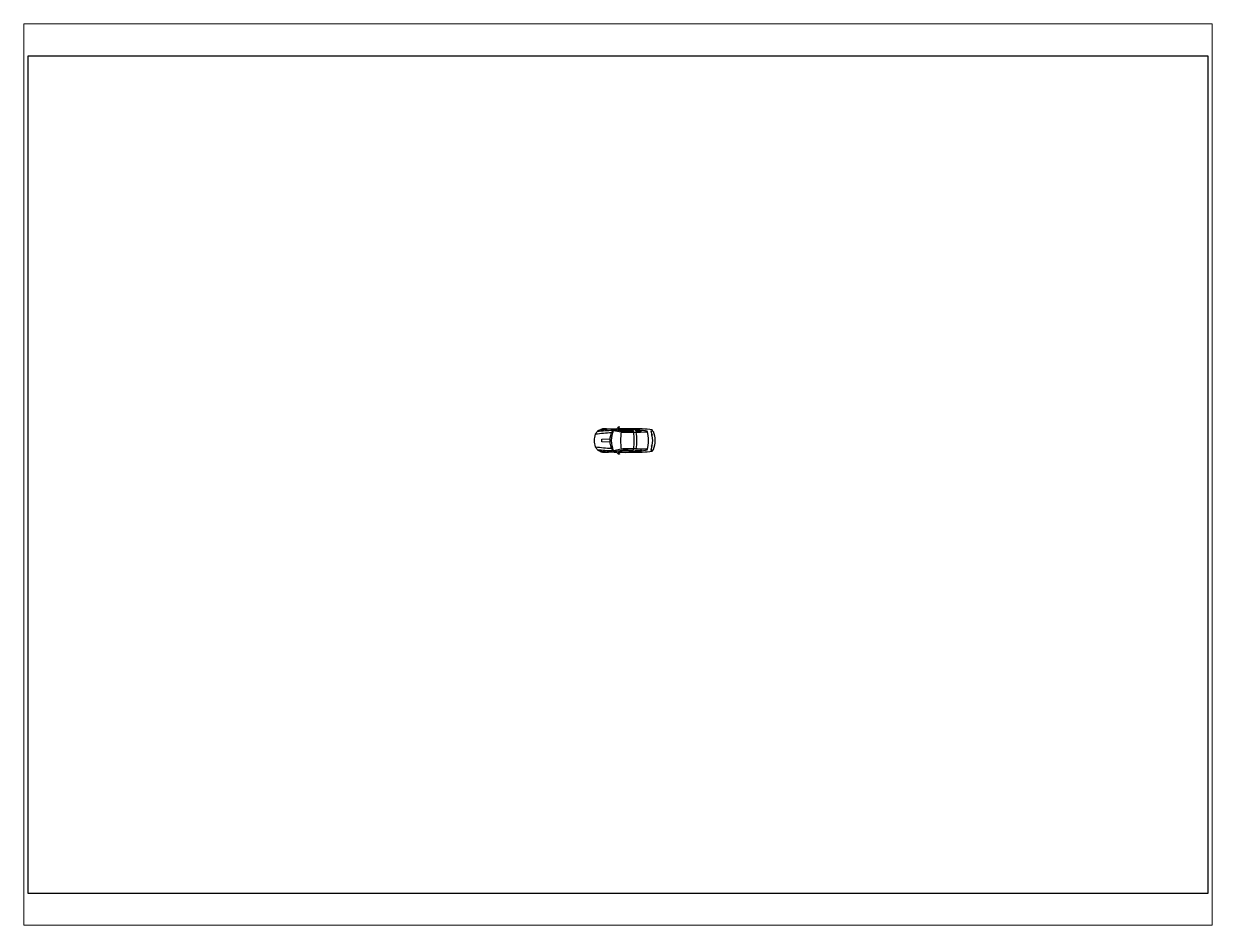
# Paper-space layout 'Layout1' of a CAD drawing. Header units: millimetres. Extents: x 26 to 231, y 20 to 176.
# The model-space entities are those that its viewports show. They can reach past a viewport. Long polylines and large blocks are cut down to what shows.
import ezdxf

# ---------------------------------------------------------------- set-up
doc = ezdxf.new("R2010")
doc.units = ezdxf.units.MM
doc.layers.add('Layer1', color=30, linetype='Continuous', lineweight=30)

# ---------------------------------------------------------------- blocks, each defined once
blk = doc.blocks.new('car')
for points in [[(-1.51, 2.56), (-1.56, 2.77), (-1.32, 3.36), (-1.28, 3.37), (-1.29, 3.43), (-1.48, 3.41, 0.209835), (-1.66, 3.31, 0.018922), (-2.11, 2.66, 2.522216)], [(-2.97, -2.51, -0.133686), (-3.63, 0, -0.133686), (-2.97, 2.51, 0.030848), (-6.84, 2.24, 0.059283), (-7.34, 1.58, 0.06592), (-7.64, 0, 0.06592), (-7.34, -1.58, 0.059283), (-6.84, -2.24, 0.030848), (-2.97, -2.51, 0.214937), (-2.56, -2.69), (-2.57, -2.89, 0.003343), (-1.94, -2.92)], [(-3.24, 1.95, 0.021273), (-7.34, 1.58)], [(-2.1, 2.68), (-2.21, 2.68, 0.031697), (-2.56, 2.69), (-2.57, 2.89, 0.019899), (-6.09, 2.65, 0.234921), (-6.84, 2.24)], [(-3.56, 2.85, 0.055015), (-5.52, 2.91, 0.100455), (-6.12, 2.65)], [(5.78, -2.19, -0.001739), (2.3, -2.09), (0.07, -2.1, 0.034291), (-0.87, -2.17), (-2.78, -2.56, -0.077013), (-3.23, 0, -0.077013), (-2.78, 2.56), (-0.87, 2.17, 0.034291), (0.07, 2.1), (2.3, 2.09, -0.001739), (5.78, 2.19)], [(-2.56, 2.69, 0.214937), (-2.97, 2.51)], [(-1.94, 2.92, 0.003343), (-2.57, 2.89)], [(-2.21, 2.68), (-0.67, 2.41, 0.02365), (-0.06, 2.34), (0.91, 2.33), (2.22, 2.38)], [(-1.54, 2.68), (1.92, 2.69), (1.96, 2.67, -0.219494), (2.3, 2.14, -0.008517), (2.33, 0, -0.008517), (2.3, -2.14, -0.219494), (1.96, -2.67), (1.92, -2.69), (-1.54, -2.68)], [(7.1, 2.4, 0.01214), (6.98, 2.71, 0.035412), (1.98, 2.94, 0.018203), (-1.49, 2.94)], [(-0.84, 2.17, 0.033447), (-1, 0, 0.033447), (-0.84, -2.17)], [(1.92, -2.69, 0.045054), (5.74, -2.37, 0.06692), (6.07, 0, 0.06692), (5.74, 2.37, 0.045054), (1.92, 2.69)], [(2.66, 2.68), (2.88, 2.46, 0.148691), (2.93, 2.43), (4.26, 2.44, 0.536975), (4.29, 2.48), (4.26, 2.52, 0.016396), (2.73, 2.61)], [(2.95, -2.11, 0.042807), (3.12, 0, 0.042807), (2.95, 2.11)], [(6.93, 1.52, -0.515579), (6.89, 1.44), (6.77, 1.44), (6.79, 1.3, -0.196129), (7.01, 1.18, 0.015598)], [(-7.34, -1.58, 0.021273), (-3.24, -1.95)], [(-6.84, -2.24, 0.234921), (-6.09, -2.65, 0.019899), (-2.57, -2.89)], [(-6.12, -2.65, 0.100455), (-5.52, -2.91, 0.055015), (-3.56, -2.85)], [(-2.56, -2.69, 0.031697), (-2.21, -2.68)], [(-2.1, -2.68), (-2.21, -2.68), (-0.67, -2.41, -0.02365), (-0.06, -2.34), (0.91, -2.33), (2.22, -2.38)], [(-1.51, -2.56), (-1.56, -2.77), (-1.32, -3.36), (-1.28, -3.37), (-1.29, -3.43), (-1.48, -3.41, -0.209835), (-1.66, -3.31, -0.018922), (-2.11, -2.66, -2.522216)], [(-1.49, -2.94, 0.018203), (1.98, -2.94)], [(1.96, -2.69), (1.98, -2.94, 0.035412), (6.98, -2.71, 0.01214), (7.1, -2.4)], [(2.66, -2.68), (2.88, -2.46, -0.148691), (2.93, -2.43), (4.26, -2.44, -0.536975), (4.29, -2.48), (4.26, -2.52, -0.016396), (2.73, -2.61)], [(6.93, -1.52, 0.515579), (6.89, -1.44), (6.77, -1.44), (6.79, -1.3, 0.196129), (7.01, -1.18, -0.015598)]]:
    blk.add_lwpolyline(points, format="xyb")
for points in [[(-3.61, -0.44), (-5.7, -0.34), (-5.7, 0), (-5.7, 0.34), (-3.61, 0.44)], [(1.96, 2.69), (1.98, 2.94)]]:
    blk.add_lwpolyline(points)
blk.add_lwpolyline([(7.64, 0, -0.086772), (7.22, -2.36, -0.26403), (7.16, -2.4), (6.81, -2.47, -0.586312), (6.68, -2.32, 0.088585), (7.12, 0, 0.088585), (6.68, 2.32, -0.586312), (6.81, 2.47), (7.16, 2.4, -0.26403), (7.22, 2.36, -0.086772)], format="xyb", close=True)

msp = doc.modelspace()

# ---------------------------------------------------------------- linework, layer by layer
for p, q in [((0, 0), (0, 210)), ((297, 209.05), (297, -0.95))]:
    msp.add_line(p, q)
at = {"layer": 'Layer1'}
msp.add_lwpolyline([(0, 210), (297, 210), (297, -0.95), (0, -0.95)], close=True, dxfattribs=at)

# ---------------------------------------------------------------- block references
msp.add_blockref('car', (150.12, 113.11))

psp = doc.layouts.get("Layout1")

# ---------------------------------------------------------------- viewports
at = {"layer": '0'}
psp.add_viewport(center=(128.5, 97.5), size=(205.6, 156), view_center_point=(148.49, 104.56), view_height=227.0423, dxfattribs=at)

doc.saveas('drawing.dxf')
